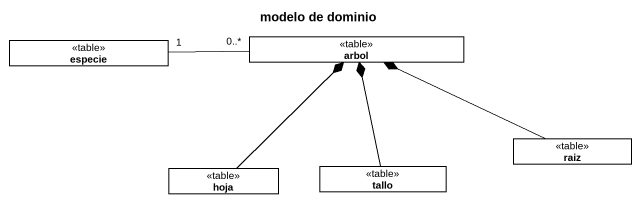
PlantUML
@startuml
title modelo de dominio
hide circle
hide empty members
class especie <<table>>
class arbol <<table>>
class hoja <<table>>
class tallo <<table>>
class raiz <<table>>
especie "1" -right- "0..*" arbol
hoja -up-* arbol
tallo -up-* arbol
raiz -left-* arbol
@enduml
